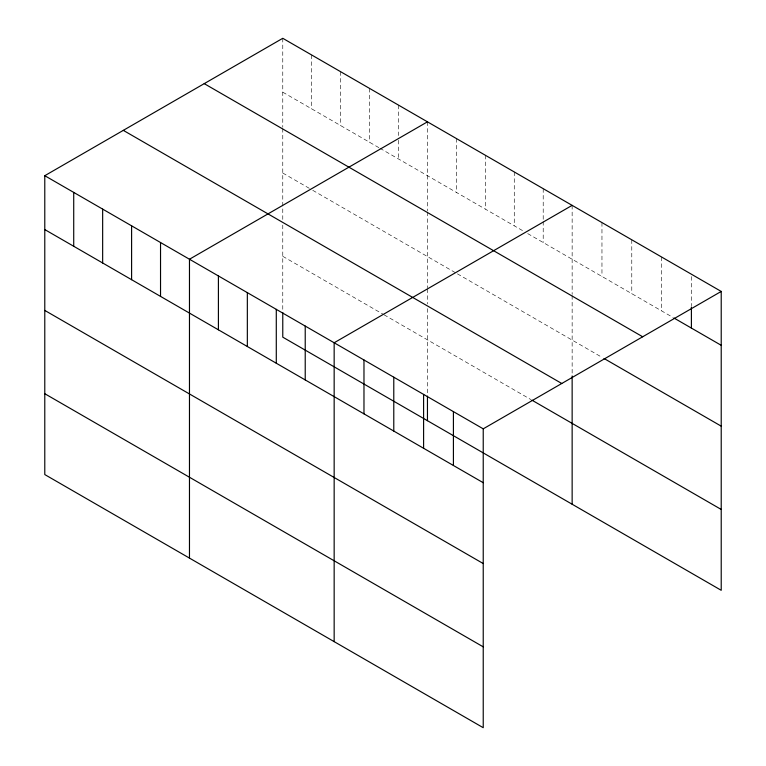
<?xml version="1.0" encoding="UTF-8"?>
<svg xmlns="http://www.w3.org/2000/svg" width="766" height="766" viewBox="0 0 766 766"><rect width="100%" height="100%" fill="white"/><g stroke="black" fill="none" stroke-linecap="round" stroke-linejoin="round"><path stroke-width="0.57" stroke-dasharray="3.83 2.87" d="M282.769 38.3L282.769 127.319M282.769 92.169L378.883 147.656M379.917 148.25L523.571 231.188M527.707 233.582L672.893 317.402M282.769 173.02L311.714 189.719M312.739 190.322L456.392 273.261M457.426 273.855L601.961 357.301M282.769 256.313L383.019 314.194M384.053 314.788L530.809 399.517M691.401 276.564L691.401 305.835M661.585 257.012L661.585 310.872M631.778 239.796L631.778 293.665M601.961 222.58L601.961 276.449M572.145 205.365L572.145 294.383M572.145 295.561L572.145 374.794M543.209 188.666L543.209 220.282M543.209 221.451L543.209 242.525M514.273 171.957L514.273 225.826M485.338 155.249L485.338 209.118M456.392 138.541L456.392 192.41M427.457 121.832L427.457 210.851M427.457 212.029L427.457 287.786M427.457 288.945L427.457 303.987M427.457 308.612L427.457 393.753M398.521 105.124L398.521 135.572M398.521 140.255L398.521 158.993M369.585 88.425L369.585 142.285M340.65 71.717L340.65 125.576M311.714 55.008L311.714 108.877M282.769 128.487L282.769 220.455M282.769 225.08L282.769 310.211"/><path stroke-width="1.15" d="M44.782 175.701L483.231 428.836L483.231 727.7L44.782 474.566L44.782 175.701L282.769 38.3L721.218 291.434L721.218 590.299L282.769 337.164L282.769 312.557M427.457 121.832L189.47 259.234L189.47 558.098M572.145 205.365L334.158 342.766L334.158 641.63M483.231 428.836L721.218 291.434M673.927 317.995L721.218 345.303M204.235 83.647L642.684 336.772M604.02 358.488L721.218 426.155M123.316 130.364L561.765 383.488M531.843 400.111L721.218 509.447M44.782 229.57L483.231 482.704M44.782 310.421L483.231 563.556M44.782 393.714L483.231 646.849M691.401 307.013L691.401 328.087M572.145 375.953L572.145 504.229M453.415 411.62L453.415 465.489M427.457 396.089L427.457 420.697M423.598 394.413L423.598 448.273M393.781 377.198L393.781 431.067M363.974 359.982L363.974 413.851M305.222 326.067L305.222 379.926M276.287 309.359L276.287 363.228M247.341 292.65L247.341 346.519M218.406 275.942L218.406 329.811M160.534 242.525L160.534 296.394M131.599 225.826L131.599 279.686M102.654 209.118L102.654 262.987M73.718 192.41L73.718 246.279"/></g></svg>
